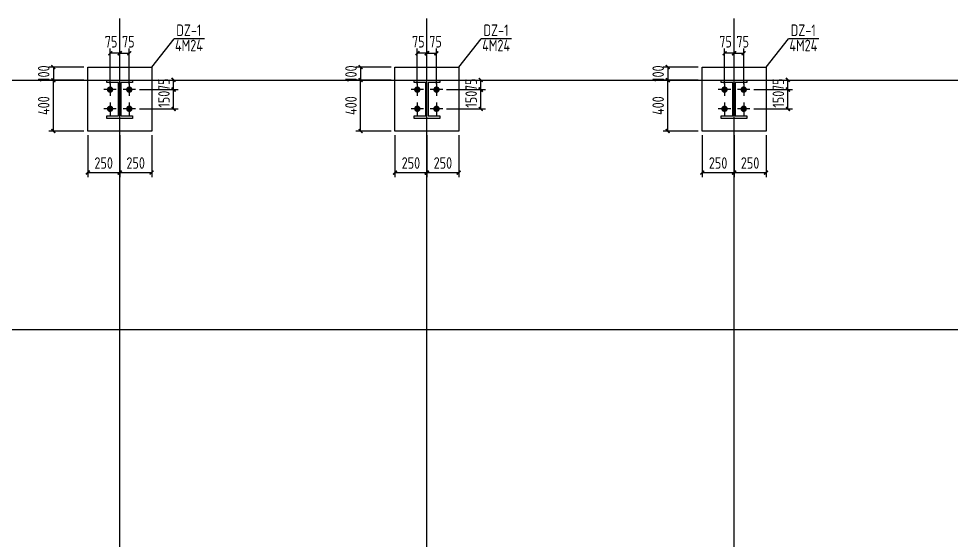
# Model space of a CAD drawing. Header units: millimetres. Extents: x 866561 to 876967, y 40200 to 44891.
# Drawn here: x 868667.5 to 868910.3, y 40542.6 to 40678.6 of the extents above; entities that cross this region are included whole.
import ezdxf

# ---------------------------------------------------------------- set-up
doc = ezdxf.new("R2010")
doc.units = ezdxf.units.MM
doc.header["$LTSCALE"] = 1000
doc.header["$MEASUREMENT"] = 0
doc.linetypes.add('DOTE', pattern=[2.42, 2, -0.2, 0.02, -0.2])
for name, color, linetype in [('DIM', 7, 'Continuous'), ('DOTE', 1, 'DOTE'), ('M_Prof', 2, 'Continuous'), ('柱集中标注', 2, 'Continuous'), ('标注', 7, 'Continuous'), ('檩条', 34, 'Continuous')]:
    doc.layers.add(name, color=color, linetype=linetype)
doc.styles.add('GBHZ', font='gbenor.shx', dxfattribs={"width": 0.9, "bigfont": 'gbcbig.shx'})
doc.dimstyles.new('Y30', dxfattribs={"dimscale": 0, "dimtxt": 3, "dimasz": 0.01, "dimexe": 1.2, "dimexo": 1, "dimgap": 1, "dimtad": 1, "dimdec": 0, "dimlfac": 30, "dimzin": 0, "dimdsep": 46, "dimtxsty": 'GBHZ', "dimblk1": 'DX', "dimblk2": 'DX', "dimsah": 1, "dimcen": 0.09, "dimdle": 1, "dimadec": 0, "dimazin": 0, "dimtfac": 1, "dimtdec": 0, "dimtix": 1, "dimtmove": 2, "dimatfit": 3, "dimldrblk": 'DX', "dimfxl": 0, "dimtolj": 1, "dimtzin": 0, "dimarcsym": 0})

# ---------------------------------------------------------------- blocks, each defined once
blk = doc.blocks.new('DX')
at = {"color": 0, "linetype": 'ByBlock', "const_width": 40}
blk.add_lwpolyline([(-54, -51), (46, 49)], dxfattribs=at)
blk = doc.blocks.new('*D300')
at = {"layer": 'Defpoints', "color": 0, "transparency": 16777216}
for p in [(868676.49, 40662.64), (868685.43, 40662.64), (868685.43, 40649.3)]:
    blk.add_point(p, dxfattribs=at)
at = {"layer": 'dim', "color": 0, "lineweight": -2, "transparency": 16777216}
for p, q in [((868684.43, 40662.64), (868675.29, 40662.64)), ((868676.49, 40649.31), (868676.49, 40662.63)), ((868684.43, 40649.3), (868675.29, 40649.3))]:
    blk.add_line(p, q, dxfattribs=at)
at = {"layer": 'dim', "color": 0, "lineweight": -2, "transparency": 16777216, "xscale": 0.01, "yscale": 0.01, "zscale": 0.01}
for p, rotation in [((868676.49, 40662.64), 90), ((868676.49, 40649.3), 270)]:
    blk.add_blockref('DX', p, dxfattribs=dict(at, rotation=rotation))
at = {"layer": 'dim', "color": 0, "transparency": 16777216, "insert": (868673.99, 40655.97), "char_height": 3, "attachment_point": 5, "rotation": 90, "style": 'GBHZ'}
blk.add_mtext('\\A1;400', dxfattribs=at)
blk = doc.blocks.new('*D301')
at = {"layer": 'Defpoints', "color": 0, "transparency": 16777216}
for p in [(868685.43, 40649.3), (868693.77, 40649.3), (868693.77, 40638.5)]:
    blk.add_point(p, dxfattribs=at)
at = {"layer": 'dim', "color": 0, "lineweight": -2, "transparency": 16777216}
for p, q in [((868685.43, 40648.3), (868685.43, 40637.3)), ((868693.77, 40648.3), (868693.77, 40637.3)), ((868685.44, 40638.5), (868693.76, 40638.5))]:
    blk.add_line(p, q, dxfattribs=at)
at = {"layer": 'dim', "color": 0, "lineweight": -2, "transparency": 16777216, "xscale": 0.01, "yscale": 0.01, "zscale": 0.01, "rotation": 180}
blk.add_blockref('DX', (868685.43, 40638.5), dxfattribs=at)
at = {"layer": 'dim', "color": 0, "lineweight": -2, "transparency": 16777216, "xscale": 0.01, "yscale": 0.01, "zscale": 0.01}
blk.add_blockref('DX', (868693.77, 40638.5), dxfattribs=at)
at = {"layer": 'dim', "color": 0, "transparency": 16777216, "insert": (868689.6, 40641), "char_height": 3, "attachment_point": 5, "style": 'GBHZ'}
blk.add_mtext('\\A1;250', dxfattribs=at)
blk = doc.blocks.new('*D302')
at = {"layer": 'Defpoints', "color": 0, "transparency": 16777216}
for p in [(868693.77, 40649.3), (868702.1, 40649.3), (868702.1, 40638.5)]:
    blk.add_point(p, dxfattribs=at)
at = {"layer": 'dim', "color": 0, "lineweight": -2, "transparency": 16777216}
for p, q in [((868693.77, 40648.3), (868693.77, 40637.3)), ((868702.1, 40648.3), (868702.1, 40637.3)), ((868693.78, 40638.5), (868702.09, 40638.5))]:
    blk.add_line(p, q, dxfattribs=at)
at = {"layer": 'dim', "color": 0, "lineweight": -2, "transparency": 16777216, "xscale": 0.01, "yscale": 0.01, "zscale": 0.01, "rotation": 180}
blk.add_blockref('DX', (868693.77, 40638.5), dxfattribs=at)
at = {"layer": 'dim', "color": 0, "lineweight": -2, "transparency": 16777216, "xscale": 0.01, "yscale": 0.01, "zscale": 0.01}
blk.add_blockref('DX', (868702.1, 40638.5), dxfattribs=at)
at = {"layer": 'dim', "color": 0, "transparency": 16777216, "insert": (868697.93, 40641), "char_height": 3, "attachment_point": 5, "style": 'GBHZ'}
blk.add_mtext('\\A1;250', dxfattribs=at)
blk = doc.blocks.new('*D303')
at = {"layer": 'Defpoints', "color": 0, "transparency": 16777216}
for p in [(868691.27, 40669.61), (868691.27, 40660.57), (868693.77, 40660.57)]:
    blk.add_point(p, dxfattribs=at)
at = {"layer": 'dim', "color": 0, "lineweight": -2, "transparency": 16777216}
for p, q in [((868691.27, 40661.57), (868691.27, 40670.81)), ((868693.77, 40661.57), (868693.77, 40670.81)), ((868693.76, 40669.61), (868691.28, 40669.61))]:
    blk.add_line(p, q, dxfattribs=at)
at = {"layer": 'dim', "color": 0, "lineweight": -2, "transparency": 16777216, "xscale": 0.01, "yscale": 0.01, "zscale": 0.01, "rotation": 180}
blk.add_blockref('DX', (868691.27, 40669.61), dxfattribs=at)
at = {"layer": 'dim', "color": 0, "lineweight": -2, "transparency": 16777216, "xscale": 0.01, "yscale": 0.01, "zscale": 0.01}
blk.add_blockref('DX', (868693.77, 40669.61), dxfattribs=at)
at = {"layer": 'dim', "color": 0, "transparency": 16777216, "insert": (868691.53, 40672.61), "char_height": 3, "attachment_point": 5, "style": 'GBHZ'}
blk.add_mtext('\\A1;75', dxfattribs=at)
blk = doc.blocks.new('*D304')
at = {"layer": 'Defpoints', "color": 0, "transparency": 16777216}
for p in [(868696.27, 40669.61), (868693.77, 40660.57), (868696.27, 40660.57)]:
    blk.add_point(p, dxfattribs=at)
at = {"layer": 'dim', "color": 0, "lineweight": -2, "transparency": 16777216}
for p, q in [((868693.77, 40661.57), (868693.77, 40670.81)), ((868696.27, 40661.57), (868696.27, 40670.81)), ((868693.78, 40669.61), (868696.26, 40669.61))]:
    blk.add_line(p, q, dxfattribs=at)
at = {"layer": 'dim', "color": 0, "lineweight": -2, "transparency": 16777216, "xscale": 0.01, "yscale": 0.01, "zscale": 0.01, "rotation": 180}
blk.add_blockref('DX', (868693.77, 40669.61), dxfattribs=at)
at = {"layer": 'dim', "color": 0, "lineweight": -2, "transparency": 16777216, "xscale": 0.01, "yscale": 0.01, "zscale": 0.01}
blk.add_blockref('DX', (868696.27, 40669.61), dxfattribs=at)
at = {"layer": 'dim', "color": 0, "transparency": 16777216, "insert": (868696.01, 40672.61), "char_height": 3, "attachment_point": 5, "style": 'GBHZ'}
blk.add_mtext('\\A1;75', dxfattribs=at)
blk = doc.blocks.new('*D305')
at = {"layer": 'Defpoints', "color": 0, "transparency": 16777216}
for p in [(868697.89, 40660.14), (868707.79, 40660.14), (868697.89, 40655.14)]:
    blk.add_point(p, dxfattribs=at)
at = {"layer": '标注', "color": 0, "lineweight": -2, "transparency": 16777216}
for p, q in [((868698.89, 40660.14), (868708.99, 40660.14)), ((868707.79, 40660.15), (868707.79, 40660.16)), ((868707.79, 40655.14), (868707.79, 40660.14)), ((868698.89, 40655.14), (868708.99, 40655.14)), ((868707.79, 40655.13), (868707.79, 40655.12))]:
    blk.add_line(p, q, dxfattribs=at)
at = {"layer": '标注', "color": 0, "lineweight": -2, "transparency": 16777216, "xscale": 0.01, "yscale": 0.01, "zscale": 0.01}
for p, rotation in [((868707.79, 40660.14), 270), ((868707.79, 40655.14), 90)]:
    blk.add_blockref('DX', p, dxfattribs=dict(at, rotation=rotation))
at = {"layer": '标注', "color": 0, "transparency": 16777216, "insert": (868705.29, 40657.64), "char_height": 3, "attachment_point": 5, "rotation": 90, "style": 'GBHZ'}
blk.add_mtext('\\A1;150', dxfattribs=at)
blk = doc.blocks.new('*D306')
at = {"layer": 'Defpoints', "color": 0, "transparency": 16777216}
for p in [(868697.89, 40662.64), (868707.79, 40662.64), (868697.89, 40660.14)]:
    blk.add_point(p, dxfattribs=at)
at = {"layer": '标注', "color": 0, "lineweight": -2, "transparency": 16777216}
for p, q in [((868698.89, 40662.64), (868708.99, 40662.64)), ((868707.79, 40662.65), (868707.79, 40662.66)), ((868707.79, 40660.14), (868707.79, 40662.64)), ((868698.89, 40660.14), (868708.99, 40660.14)), ((868707.79, 40660.13), (868707.79, 40660.12))]:
    blk.add_line(p, q, dxfattribs=at)
at = {"layer": '标注', "color": 0, "lineweight": -2, "transparency": 16777216, "xscale": 0.01, "yscale": 0.01, "zscale": 0.01}
for p, rotation in [((868707.79, 40662.64), 270), ((868707.79, 40660.14), 90)]:
    blk.add_blockref('DX', p, dxfattribs=dict(at, rotation=rotation))
at = {"layer": '标注', "color": 0, "transparency": 16777216, "insert": (868705.29, 40661.39), "char_height": 3, "attachment_point": 5, "rotation": 90, "style": 'GBHZ'}
blk.add_mtext('\\A1;75', dxfattribs=at)
blk = doc.blocks.new('*D310')
at = {"layer": 'Defpoints', "color": 0, "transparency": 16777216}
for p in [(868685.43, 40665.97), (868676.49, 40662.64), (868685.43, 40662.64)]:
    blk.add_point(p, dxfattribs=at)
at = {"layer": 'dim', "color": 0, "lineweight": -2, "transparency": 16777216}
for p, q in [((868684.43, 40665.97), (868675.29, 40665.97)), ((868676.49, 40665.98), (868676.49, 40665.99)), ((868676.49, 40665.97), (868676.49, 40662.64)), ((868684.43, 40662.64), (868675.29, 40662.64)), ((868676.49, 40662.63), (868676.49, 40662.62))]:
    blk.add_line(p, q, dxfattribs=at)
at = {"layer": 'dim', "color": 0, "lineweight": -2, "transparency": 16777216, "xscale": 0.01, "yscale": 0.01, "zscale": 0.01}
for p, rotation in [((868676.49, 40665.97), 270), ((868676.49, 40662.64), 90)]:
    blk.add_blockref('DX', p, dxfattribs=dict(at, rotation=rotation))
at = {"layer": 'dim', "color": 0, "transparency": 16777216, "insert": (868673.99, 40664.3), "char_height": 3, "attachment_point": 5, "rotation": 90, "style": 'GBHZ'}
blk.add_mtext('\\A1;100', dxfattribs=at)
blk = doc.blocks.new('*D313')
at = {"layer": 'Defpoints', "color": 0, "transparency": 16777216}
for p in [(868756.49, 40662.64), (868765.43, 40662.64), (868765.43, 40649.3)]:
    blk.add_point(p, dxfattribs=at)
at = {"layer": 'dim', "color": 0, "lineweight": -2, "transparency": 16777216}
for p, q in [((868764.43, 40662.64), (868755.29, 40662.64)), ((868756.49, 40649.31), (868756.49, 40662.63)), ((868764.43, 40649.3), (868755.29, 40649.3))]:
    blk.add_line(p, q, dxfattribs=at)
at = {"layer": 'dim', "color": 0, "lineweight": -2, "transparency": 16777216, "xscale": 0.01, "yscale": 0.01, "zscale": 0.01}
for p, rotation in [((868756.49, 40662.64), 90), ((868756.49, 40649.3), 270)]:
    blk.add_blockref('DX', p, dxfattribs=dict(at, rotation=rotation))
at = {"layer": 'dim', "color": 0, "transparency": 16777216, "insert": (868753.99, 40655.97), "char_height": 3, "attachment_point": 5, "rotation": 90, "style": 'GBHZ'}
blk.add_mtext('\\A1;400', dxfattribs=at)
blk = doc.blocks.new('*D314')
at = {"layer": 'Defpoints', "color": 0, "transparency": 16777216}
for p in [(868765.43, 40649.3), (868773.77, 40649.3), (868773.77, 40638.5)]:
    blk.add_point(p, dxfattribs=at)
at = {"layer": 'dim', "color": 0, "lineweight": -2, "transparency": 16777216}
for p, q in [((868765.43, 40648.3), (868765.43, 40637.3)), ((868773.77, 40648.3), (868773.77, 40637.3)), ((868765.44, 40638.5), (868773.76, 40638.5))]:
    blk.add_line(p, q, dxfattribs=at)
at = {"layer": 'dim', "color": 0, "lineweight": -2, "transparency": 16777216, "xscale": 0.01, "yscale": 0.01, "zscale": 0.01, "rotation": 180}
blk.add_blockref('DX', (868765.43, 40638.5), dxfattribs=at)
at = {"layer": 'dim', "color": 0, "lineweight": -2, "transparency": 16777216, "xscale": 0.01, "yscale": 0.01, "zscale": 0.01}
blk.add_blockref('DX', (868773.77, 40638.5), dxfattribs=at)
at = {"layer": 'dim', "color": 0, "transparency": 16777216, "insert": (868769.6, 40641), "char_height": 3, "attachment_point": 5, "style": 'GBHZ'}
blk.add_mtext('\\A1;250', dxfattribs=at)
blk = doc.blocks.new('*D315')
at = {"layer": 'Defpoints', "color": 0, "transparency": 16777216}
for p in [(868773.77, 40649.3), (868782.1, 40649.3), (868782.1, 40638.5)]:
    blk.add_point(p, dxfattribs=at)
at = {"layer": 'dim', "color": 0, "lineweight": -2, "transparency": 16777216}
for p, q in [((868773.77, 40648.3), (868773.77, 40637.3)), ((868782.1, 40648.3), (868782.1, 40637.3)), ((868773.78, 40638.5), (868782.09, 40638.5))]:
    blk.add_line(p, q, dxfattribs=at)
at = {"layer": 'dim', "color": 0, "lineweight": -2, "transparency": 16777216, "xscale": 0.01, "yscale": 0.01, "zscale": 0.01, "rotation": 180}
blk.add_blockref('DX', (868773.77, 40638.5), dxfattribs=at)
at = {"layer": 'dim', "color": 0, "lineweight": -2, "transparency": 16777216, "xscale": 0.01, "yscale": 0.01, "zscale": 0.01}
blk.add_blockref('DX', (868782.1, 40638.5), dxfattribs=at)
at = {"layer": 'dim', "color": 0, "transparency": 16777216, "insert": (868777.93, 40641), "char_height": 3, "attachment_point": 5, "style": 'GBHZ'}
blk.add_mtext('\\A1;250', dxfattribs=at)
blk = doc.blocks.new('*D316')
at = {"layer": 'Defpoints', "color": 0, "transparency": 16777216}
for p in [(868771.27, 40669.61), (868771.27, 40660.57), (868773.77, 40660.57)]:
    blk.add_point(p, dxfattribs=at)
at = {"layer": 'dim', "color": 0, "lineweight": -2, "transparency": 16777216}
for p, q in [((868771.27, 40661.57), (868771.27, 40670.81)), ((868773.77, 40661.57), (868773.77, 40670.81)), ((868773.76, 40669.61), (868771.28, 40669.61))]:
    blk.add_line(p, q, dxfattribs=at)
at = {"layer": 'dim', "color": 0, "lineweight": -2, "transparency": 16777216, "xscale": 0.01, "yscale": 0.01, "zscale": 0.01, "rotation": 180}
blk.add_blockref('DX', (868771.27, 40669.61), dxfattribs=at)
at = {"layer": 'dim', "color": 0, "lineweight": -2, "transparency": 16777216, "xscale": 0.01, "yscale": 0.01, "zscale": 0.01}
blk.add_blockref('DX', (868773.77, 40669.61), dxfattribs=at)
at = {"layer": 'dim', "color": 0, "transparency": 16777216, "insert": (868771.53, 40672.61), "char_height": 3, "attachment_point": 5, "style": 'GBHZ'}
blk.add_mtext('\\A1;75', dxfattribs=at)
blk = doc.blocks.new('*D317')
at = {"layer": 'Defpoints', "color": 0, "transparency": 16777216}
for p in [(868776.27, 40669.61), (868773.77, 40660.57), (868776.27, 40660.57)]:
    blk.add_point(p, dxfattribs=at)
at = {"layer": 'dim', "color": 0, "lineweight": -2, "transparency": 16777216}
for p, q in [((868773.77, 40661.57), (868773.77, 40670.81)), ((868776.27, 40661.57), (868776.27, 40670.81)), ((868773.78, 40669.61), (868776.26, 40669.61))]:
    blk.add_line(p, q, dxfattribs=at)
at = {"layer": 'dim', "color": 0, "lineweight": -2, "transparency": 16777216, "xscale": 0.01, "yscale": 0.01, "zscale": 0.01, "rotation": 180}
blk.add_blockref('DX', (868773.77, 40669.61), dxfattribs=at)
at = {"layer": 'dim', "color": 0, "lineweight": -2, "transparency": 16777216, "xscale": 0.01, "yscale": 0.01, "zscale": 0.01}
blk.add_blockref('DX', (868776.27, 40669.61), dxfattribs=at)
at = {"layer": 'dim', "color": 0, "transparency": 16777216, "insert": (868776.01, 40672.61), "char_height": 3, "attachment_point": 5, "style": 'GBHZ'}
blk.add_mtext('\\A1;75', dxfattribs=at)
blk = doc.blocks.new('*D318')
at = {"layer": 'Defpoints', "color": 0, "transparency": 16777216}
for p in [(868777.89, 40660.14), (868787.79, 40660.14), (868777.89, 40655.14)]:
    blk.add_point(p, dxfattribs=at)
at = {"layer": '标注', "color": 0, "lineweight": -2, "transparency": 16777216}
for p, q in [((868778.89, 40660.14), (868788.99, 40660.14)), ((868787.79, 40660.15), (868787.79, 40660.16)), ((868787.79, 40655.14), (868787.79, 40660.14)), ((868778.89, 40655.14), (868788.99, 40655.14)), ((868787.79, 40655.13), (868787.79, 40655.12))]:
    blk.add_line(p, q, dxfattribs=at)
at = {"layer": '标注', "color": 0, "lineweight": -2, "transparency": 16777216, "xscale": 0.01, "yscale": 0.01, "zscale": 0.01}
for p, rotation in [((868787.79, 40660.14), 270), ((868787.79, 40655.14), 90)]:
    blk.add_blockref('DX', p, dxfattribs=dict(at, rotation=rotation))
at = {"layer": '标注', "color": 0, "transparency": 16777216, "insert": (868785.29, 40657.64), "char_height": 3, "attachment_point": 5, "rotation": 90, "style": 'GBHZ'}
blk.add_mtext('\\A1;150', dxfattribs=at)
blk = doc.blocks.new('*D319')
at = {"layer": 'Defpoints', "color": 0, "transparency": 16777216}
for p in [(868777.89, 40662.64), (868787.79, 40662.64), (868777.89, 40660.14)]:
    blk.add_point(p, dxfattribs=at)
at = {"layer": '标注', "color": 0, "lineweight": -2, "transparency": 16777216}
for p, q in [((868778.89, 40662.64), (868788.99, 40662.64)), ((868787.79, 40662.65), (868787.79, 40662.66)), ((868787.79, 40660.14), (868787.79, 40662.64)), ((868778.89, 40660.14), (868788.99, 40660.14)), ((868787.79, 40660.13), (868787.79, 40660.12))]:
    blk.add_line(p, q, dxfattribs=at)
at = {"layer": '标注', "color": 0, "lineweight": -2, "transparency": 16777216, "xscale": 0.01, "yscale": 0.01, "zscale": 0.01}
for p, rotation in [((868787.79, 40662.64), 270), ((868787.79, 40660.14), 90)]:
    blk.add_blockref('DX', p, dxfattribs=dict(at, rotation=rotation))
at = {"layer": '标注', "color": 0, "transparency": 16777216, "insert": (868785.29, 40661.39), "char_height": 3, "attachment_point": 5, "rotation": 90, "style": 'GBHZ'}
blk.add_mtext('\\A1;75', dxfattribs=at)
blk = doc.blocks.new('*D311')
at = {"layer": 'Defpoints', "color": 0, "transparency": 16777216}
for p in [(868765.43, 40665.97), (868756.49, 40662.64), (868765.43, 40662.64)]:
    blk.add_point(p, dxfattribs=at)
at = {"layer": 'dim', "color": 0, "lineweight": -2, "transparency": 16777216}
for p, q in [((868764.43, 40665.97), (868755.29, 40665.97)), ((868756.49, 40665.98), (868756.49, 40665.99)), ((868756.49, 40665.97), (868756.49, 40662.64)), ((868764.43, 40662.64), (868755.29, 40662.64)), ((868756.49, 40662.63), (868756.49, 40662.62))]:
    blk.add_line(p, q, dxfattribs=at)
at = {"layer": 'dim', "color": 0, "lineweight": -2, "transparency": 16777216, "xscale": 0.01, "yscale": 0.01, "zscale": 0.01}
for p, rotation in [((868756.49, 40665.97), 270), ((868756.49, 40662.64), 90)]:
    blk.add_blockref('DX', p, dxfattribs=dict(at, rotation=rotation))
at = {"layer": 'dim', "color": 0, "transparency": 16777216, "insert": (868753.99, 40664.3), "char_height": 3, "attachment_point": 5, "rotation": 90, "style": 'GBHZ'}
blk.add_mtext('\\A1;100', dxfattribs=at)
blk = doc.blocks.new('*D329')
at = {"layer": 'Defpoints', "color": 0, "transparency": 16777216}
for p in [(868836.49, 40662.64), (868845.43, 40662.64), (868845.43, 40649.3)]:
    blk.add_point(p, dxfattribs=at)
at = {"layer": 'dim', "color": 0, "lineweight": -2, "transparency": 16777216}
for p, q in [((868844.43, 40662.64), (868835.29, 40662.64)), ((868836.49, 40649.31), (868836.49, 40662.63)), ((868844.43, 40649.3), (868835.29, 40649.3))]:
    blk.add_line(p, q, dxfattribs=at)
at = {"layer": 'dim', "color": 0, "lineweight": -2, "transparency": 16777216, "xscale": 0.01, "yscale": 0.01, "zscale": 0.01}
for p, rotation in [((868836.49, 40662.64), 90), ((868836.49, 40649.3), 270)]:
    blk.add_blockref('DX', p, dxfattribs=dict(at, rotation=rotation))
at = {"layer": 'dim', "color": 0, "transparency": 16777216, "insert": (868833.99, 40655.97), "char_height": 3, "attachment_point": 5, "rotation": 90, "style": 'GBHZ'}
blk.add_mtext('\\A1;400', dxfattribs=at)
blk = doc.blocks.new('*D330')
at = {"layer": 'Defpoints', "color": 0, "transparency": 16777216}
for p in [(868845.43, 40649.3), (868853.77, 40649.3), (868853.77, 40638.5)]:
    blk.add_point(p, dxfattribs=at)
at = {"layer": 'dim', "color": 0, "lineweight": -2, "transparency": 16777216}
for p, q in [((868845.43, 40648.3), (868845.43, 40637.3)), ((868853.77, 40648.3), (868853.77, 40637.3)), ((868845.44, 40638.5), (868853.76, 40638.5))]:
    blk.add_line(p, q, dxfattribs=at)
at = {"layer": 'dim', "color": 0, "lineweight": -2, "transparency": 16777216, "xscale": 0.01, "yscale": 0.01, "zscale": 0.01, "rotation": 180}
blk.add_blockref('DX', (868845.43, 40638.5), dxfattribs=at)
at = {"layer": 'dim', "color": 0, "lineweight": -2, "transparency": 16777216, "xscale": 0.01, "yscale": 0.01, "zscale": 0.01}
blk.add_blockref('DX', (868853.77, 40638.5), dxfattribs=at)
at = {"layer": 'dim', "color": 0, "transparency": 16777216, "insert": (868849.6, 40641), "char_height": 3, "attachment_point": 5, "style": 'GBHZ'}
blk.add_mtext('\\A1;250', dxfattribs=at)
blk = doc.blocks.new('*D331')
at = {"layer": 'Defpoints', "color": 0, "transparency": 16777216}
for p in [(868853.77, 40649.3), (868862.1, 40649.3), (868862.1, 40638.5)]:
    blk.add_point(p, dxfattribs=at)
at = {"layer": 'dim', "color": 0, "lineweight": -2, "transparency": 16777216}
for p, q in [((868853.77, 40648.3), (868853.77, 40637.3)), ((868862.1, 40648.3), (868862.1, 40637.3)), ((868853.78, 40638.5), (868862.09, 40638.5))]:
    blk.add_line(p, q, dxfattribs=at)
at = {"layer": 'dim', "color": 0, "lineweight": -2, "transparency": 16777216, "xscale": 0.01, "yscale": 0.01, "zscale": 0.01, "rotation": 180}
blk.add_blockref('DX', (868853.77, 40638.5), dxfattribs=at)
at = {"layer": 'dim', "color": 0, "lineweight": -2, "transparency": 16777216, "xscale": 0.01, "yscale": 0.01, "zscale": 0.01}
blk.add_blockref('DX', (868862.1, 40638.5), dxfattribs=at)
at = {"layer": 'dim', "color": 0, "transparency": 16777216, "insert": (868857.93, 40641), "char_height": 3, "attachment_point": 5, "style": 'GBHZ'}
blk.add_mtext('\\A1;250', dxfattribs=at)
blk = doc.blocks.new('*D332')
at = {"layer": 'Defpoints', "color": 0, "transparency": 16777216}
for p in [(868851.27, 40669.61), (868851.27, 40660.57), (868853.77, 40660.57)]:
    blk.add_point(p, dxfattribs=at)
at = {"layer": 'dim', "color": 0, "lineweight": -2, "transparency": 16777216}
for p, q in [((868851.27, 40661.57), (868851.27, 40670.81)), ((868853.77, 40661.57), (868853.77, 40670.81)), ((868853.76, 40669.61), (868851.28, 40669.61))]:
    blk.add_line(p, q, dxfattribs=at)
at = {"layer": 'dim', "color": 0, "lineweight": -2, "transparency": 16777216, "xscale": 0.01, "yscale": 0.01, "zscale": 0.01, "rotation": 180}
blk.add_blockref('DX', (868851.27, 40669.61), dxfattribs=at)
at = {"layer": 'dim', "color": 0, "lineweight": -2, "transparency": 16777216, "xscale": 0.01, "yscale": 0.01, "zscale": 0.01}
blk.add_blockref('DX', (868853.77, 40669.61), dxfattribs=at)
at = {"layer": 'dim', "color": 0, "transparency": 16777216, "insert": (868851.53, 40672.61), "char_height": 3, "attachment_point": 5, "style": 'GBHZ'}
blk.add_mtext('\\A1;75', dxfattribs=at)
blk = doc.blocks.new('*D333')
at = {"layer": 'Defpoints', "color": 0, "transparency": 16777216}
for p in [(868856.27, 40669.61), (868853.77, 40660.57), (868856.27, 40660.57)]:
    blk.add_point(p, dxfattribs=at)
at = {"layer": 'dim', "color": 0, "lineweight": -2, "transparency": 16777216}
for p, q in [((868853.77, 40661.57), (868853.77, 40670.81)), ((868856.27, 40661.57), (868856.27, 40670.81)), ((868853.78, 40669.61), (868856.26, 40669.61))]:
    blk.add_line(p, q, dxfattribs=at)
at = {"layer": 'dim', "color": 0, "lineweight": -2, "transparency": 16777216, "xscale": 0.01, "yscale": 0.01, "zscale": 0.01, "rotation": 180}
blk.add_blockref('DX', (868853.77, 40669.61), dxfattribs=at)
at = {"layer": 'dim', "color": 0, "lineweight": -2, "transparency": 16777216, "xscale": 0.01, "yscale": 0.01, "zscale": 0.01}
blk.add_blockref('DX', (868856.27, 40669.61), dxfattribs=at)
at = {"layer": 'dim', "color": 0, "transparency": 16777216, "insert": (868856.01, 40672.61), "char_height": 3, "attachment_point": 5, "style": 'GBHZ'}
blk.add_mtext('\\A1;75', dxfattribs=at)
blk = doc.blocks.new('*D334')
at = {"layer": 'Defpoints', "color": 0, "transparency": 16777216}
for p in [(868857.89, 40660.14), (868867.79, 40660.14), (868857.89, 40655.14)]:
    blk.add_point(p, dxfattribs=at)
at = {"layer": '标注', "color": 0, "lineweight": -2, "transparency": 16777216}
for p, q in [((868858.89, 40660.14), (868868.99, 40660.14)), ((868867.79, 40660.15), (868867.79, 40660.16)), ((868867.79, 40655.14), (868867.79, 40660.14)), ((868858.89, 40655.14), (868868.99, 40655.14)), ((868867.79, 40655.13), (868867.79, 40655.12))]:
    blk.add_line(p, q, dxfattribs=at)
at = {"layer": '标注', "color": 0, "lineweight": -2, "transparency": 16777216, "xscale": 0.01, "yscale": 0.01, "zscale": 0.01}
for p, rotation in [((868867.79, 40660.14), 270), ((868867.79, 40655.14), 90)]:
    blk.add_blockref('DX', p, dxfattribs=dict(at, rotation=rotation))
at = {"layer": '标注', "color": 0, "transparency": 16777216, "insert": (868865.29, 40657.64), "char_height": 3, "attachment_point": 5, "rotation": 90, "style": 'GBHZ'}
blk.add_mtext('\\A1;150', dxfattribs=at)
blk = doc.blocks.new('*D335')
at = {"layer": 'Defpoints', "color": 0, "transparency": 16777216}
for p in [(868857.89, 40662.64), (868867.79, 40662.64), (868857.89, 40660.14)]:
    blk.add_point(p, dxfattribs=at)
at = {"layer": '标注', "color": 0, "lineweight": -2, "transparency": 16777216}
for p, q in [((868858.89, 40662.64), (868868.99, 40662.64)), ((868867.79, 40662.65), (868867.79, 40662.66)), ((868867.79, 40660.14), (868867.79, 40662.64)), ((868858.89, 40660.14), (868868.99, 40660.14)), ((868867.79, 40660.13), (868867.79, 40660.12))]:
    blk.add_line(p, q, dxfattribs=at)
at = {"layer": '标注', "color": 0, "lineweight": -2, "transparency": 16777216, "xscale": 0.01, "yscale": 0.01, "zscale": 0.01}
for p, rotation in [((868867.79, 40662.64), 270), ((868867.79, 40660.14), 90)]:
    blk.add_blockref('DX', p, dxfattribs=dict(at, rotation=rotation))
at = {"layer": '标注', "color": 0, "transparency": 16777216, "insert": (868865.29, 40661.39), "char_height": 3, "attachment_point": 5, "rotation": 90, "style": 'GBHZ'}
blk.add_mtext('\\A1;75', dxfattribs=at)
blk = doc.blocks.new('*D327')
at = {"layer": 'Defpoints', "color": 0, "transparency": 16777216}
for p in [(868845.43, 40665.97), (868836.49, 40662.64), (868845.43, 40662.64)]:
    blk.add_point(p, dxfattribs=at)
at = {"layer": 'dim', "color": 0, "lineweight": -2, "transparency": 16777216}
for p, q in [((868844.43, 40665.97), (868835.29, 40665.97)), ((868836.49, 40665.98), (868836.49, 40665.99)), ((868836.49, 40665.97), (868836.49, 40662.64)), ((868844.43, 40662.64), (868835.29, 40662.64)), ((868836.49, 40662.63), (868836.49, 40662.62))]:
    blk.add_line(p, q, dxfattribs=at)
at = {"layer": 'dim', "color": 0, "lineweight": -2, "transparency": 16777216, "xscale": 0.01, "yscale": 0.01, "zscale": 0.01}
for p, rotation in [((868836.49, 40665.97), 270), ((868836.49, 40662.64), 90)]:
    blk.add_blockref('DX', p, dxfattribs=dict(at, rotation=rotation))
at = {"layer": 'dim', "color": 0, "transparency": 16777216, "insert": (868833.99, 40664.3), "char_height": 3, "attachment_point": 5, "rotation": 90, "style": 'GBHZ'}
blk.add_mtext('\\A1;100', dxfattribs=at)

msp = doc.modelspace()

# ---------------------------------------------------------------- linework, layer by layer
for p, q in [((868691.267, 40661.762), (868691.267, 40658.512)), ((868696.267, 40661.762), (868696.267, 40658.512)), ((868771.267, 40661.762), (868771.267, 40658.512)), ((868776.267, 40661.762), (868776.267, 40658.512)), ((868851.267, 40661.762), (868851.267, 40658.512)), ((868856.267, 40661.762), (868856.267, 40658.512)), ((868692.892, 40660.137), (868689.642, 40660.137)), ((868697.892, 40660.137), (868694.642, 40660.137)), ((868772.892, 40660.137), (868769.642, 40660.137)), ((868777.892, 40660.137), (868774.642, 40660.137)), ((868852.892, 40660.137), (868849.642, 40660.137)), ((868857.892, 40660.137), (868854.642, 40660.137)), ((868691.267, 40656.762), (868691.267, 40653.512)), ((868696.267, 40656.762), (868696.267, 40653.512)), ((868771.267, 40656.762), (868771.267, 40653.512)), ((868776.267, 40656.762), (868776.267, 40653.512)), ((868851.267, 40656.762), (868851.267, 40653.512)), ((868856.267, 40656.762), (868856.267, 40653.512)), ((868692.892, 40655.137), (868689.642, 40655.137)), ((868697.892, 40655.137), (868694.642, 40655.137)), ((868772.892, 40655.137), (868769.642, 40655.137)), ((868777.892, 40655.137), (868774.642, 40655.137)), ((868852.892, 40655.137), (868849.642, 40655.137)), ((868857.892, 40655.137), (868854.642, 40655.137))]:
    msp.add_line(p, q)
for points in [[(868702.1, 40665.97), (868702.1, 40649.304), (868685.434, 40649.304), (868685.434, 40665.97)], [(868782.1, 40665.97), (868782.1, 40649.304), (868765.434, 40649.304), (868765.434, 40665.97)], [(868862.1, 40665.97), (868862.1, 40649.304), (868845.434, 40649.304), (868845.434, 40665.97)]]:
    msp.add_lwpolyline(points, close=True)
at = {"layer": 'dim', "const_width": 0.833}
for points in [[(868690.85, 40660.137, -1), (868691.684, 40660.137, -1)], [(868695.85, 40660.137, -1), (868696.684, 40660.137, -1)], [(868770.85, 40660.137, -1), (868771.684, 40660.137, -1)], [(868775.85, 40660.137, -1), (868776.684, 40660.137, -1)], [(868850.85, 40660.137, -1), (868851.684, 40660.137, -1)], [(868855.85, 40660.137, -1), (868856.684, 40660.137, -1)], [(868690.85, 40655.137, -1), (868691.684, 40655.137, -1)], [(868695.85, 40655.137, -1), (868696.684, 40655.137, -1)], [(868770.85, 40655.137, -1), (868771.684, 40655.137, -1)], [(868775.85, 40655.137, -1), (868776.684, 40655.137, -1)], [(868850.85, 40655.137, -1), (868851.684, 40655.137, -1)], [(868855.85, 40655.137, -1), (868856.684, 40655.137, -1)]]:
    msp.add_lwpolyline(points, format="xyb", close=True, dxfattribs=at)
at = {"layer": 'DOTE', "linetype": 'DOTE'}
for p, q in [((868693.767, 40446.637), (868693.767, 40678.637)), ((868773.767, 40446.637), (868773.767, 40678.637)), ((868853.767, 40446.637), (868853.767, 40678.637)), ((868597.767, 40662.637), (869109.767, 40662.637)), ((868597.767, 40597.637), (869109.767, 40597.637))]:
    msp.add_line(p, q, dxfattribs=at)
at = {"layer": 'M_Prof'}
for points in [[(868690.434, 40662.637), (868697.1, 40662.637), (868697.1, 40661.97), (868694.067, 40661.97), (868694.067, 40653.304), (868697.1, 40653.304), (868697.1, 40652.637), (868690.434, 40652.637), (868690.434, 40653.304), (868693.467, 40653.304), (868693.467, 40661.97), (868690.434, 40661.97)], [(868770.434, 40662.637), (868777.1, 40662.637), (868777.1, 40661.97), (868774.067, 40661.97), (868774.067, 40653.304), (868777.1, 40653.304), (868777.1, 40652.637), (868770.434, 40652.637), (868770.434, 40653.304), (868773.467, 40653.304), (868773.467, 40661.97), (868770.434, 40661.97)], [(868850.434, 40662.637), (868857.1, 40662.637), (868857.1, 40661.97), (868854.067, 40661.97), (868854.067, 40653.304), (868857.1, 40653.304), (868857.1, 40652.637), (868850.434, 40652.637), (868850.434, 40653.304), (868853.467, 40653.304), (868853.467, 40661.97), (868850.434, 40661.97)]]:
    msp.add_lwpolyline(points, close=True, dxfattribs=at)
at = {"layer": '檩条'}
for p, q in [((868702.1, 40665.97), (868707.923, 40673.39)), ((868715.821, 40673.39), (868707.923, 40673.39)), ((868782.1, 40665.97), (868787.923, 40673.39)), ((868795.821, 40673.39), (868787.923, 40673.39)), ((868862.1, 40665.97), (868867.923, 40673.39)), ((868875.821, 40673.39), (868867.923, 40673.39))]:
    msp.add_line(p, q, dxfattribs=at)

# ---------------------------------------------------------------- texts
at = {"layer": '柱集中标注', "style": 'GBHZ', "width": 0.9}
for s, p in [('DZ-1', (868708.505, 40674.111)), ('DZ-1', (868788.505, 40674.111)), ('DZ-1', (868868.505, 40674.111)), ('4M24', (868708.164, 40670.139)), ('4M24', (868788.164, 40670.139)), ('4M24', (868868.164, 40670.139))]:
    msp.add_text(s, height=3, dxfattribs=at).set_placement(p)

# ---------------------------------------------------------------- dimensions: what is measured, and where the dimension line sits
at = {"layer": 'dim'}
for base, p1, p2, picture, middle in [((868691.267, 40669.615), (868693.767, 40660.571), (868691.267, 40660.571), '*D303', (868691.529, 40672.609)), ((868771.267, 40669.615), (868773.767, 40660.571), (868771.267, 40660.571), '*D316', (868771.529, 40672.609)), ((868851.267, 40669.615), (868853.767, 40660.571), (868851.267, 40660.571), '*D332', (868851.529, 40672.609))]:
    dim = msp.add_linear_dim(base=base, p1=p1, p2=p2, dimstyle='Y30', override={"dimscale": 1}, dxfattribs=at)
    dim.commit()
    dim.dimension.update_dxf_attribs({"geometry": picture, "text_midpoint": middle, "dimtype": 160})
for base, p1, p2, picture, middle in [((868696.267, 40669.615), (868693.767, 40660.571), (868696.267, 40660.571), '*D304', (868696.005, 40672.609)), ((868776.267, 40669.615), (868773.767, 40660.571), (868776.267, 40660.571), '*D317', (868776.005, 40672.609)), ((868856.267, 40669.615), (868853.767, 40660.571), (868856.267, 40660.571), '*D333', (868856.005, 40672.609))]:
    dim = msp.add_linear_dim(base=base, p1=p1, p2=p2, angle=180, dimstyle='Y30', override={"dimscale": 1}, dxfattribs=at)
    dim.commit()
    dim.dimension.update_dxf_attribs({"geometry": picture, "text_midpoint": middle, "dimtype": 160})
for base, p1, p2, angle, picture, middle in [((868676.488, 40662.637), (868685.434, 40665.97), (868685.434, 40662.637), 270, '*D310', (868673.988, 40664.304)), ((868756.488, 40662.637), (868765.434, 40665.97), (868765.434, 40662.637), 270, '*D311', (868753.988, 40664.304)), ((868836.488, 40662.637), (868845.434, 40665.97), (868845.434, 40662.637), 270, '*D327', (868833.988, 40664.304)), ((868676.488, 40662.637), (868685.434, 40649.304), (868685.434, 40662.637), 90, '*D300', (868673.988, 40655.97)), ((868756.488, 40662.637), (868765.434, 40649.304), (868765.434, 40662.637), 90, '*D313', (868753.988, 40655.97)), ((868836.488, 40662.637), (868845.434, 40649.304), (868845.434, 40662.637), 90, '*D329', (868833.988, 40655.97))]:
    dim = msp.add_linear_dim(base=base, p1=p1, p2=p2, angle=angle, dimstyle='Y30', override={"dimscale": 1}, dxfattribs=at)
    dim.commit()
    dim.dimension.update_dxf_attribs({"geometry": picture, "text_midpoint": middle})
for base, p1, p2, picture, middle in [((868693.767, 40638.496), (868685.434, 40649.304), (868693.767, 40649.304), '*D301', (868689.6, 40640.996)), ((868702.1, 40638.496), (868693.767, 40649.304), (868702.1, 40649.304), '*D302', (868697.934, 40640.996)), ((868773.767, 40638.496), (868765.434, 40649.304), (868773.767, 40649.304), '*D314', (868769.6, 40640.996)), ((868782.1, 40638.496), (868773.767, 40649.304), (868782.1, 40649.304), '*D315', (868777.934, 40640.996)), ((868853.767, 40638.496), (868845.434, 40649.304), (868853.767, 40649.304), '*D330', (868849.6, 40640.996)), ((868862.1, 40638.496), (868853.767, 40649.304), (868862.1, 40649.304), '*D331', (868857.934, 40640.996))]:
    dim = msp.add_linear_dim(base=base, p1=p1, p2=p2, dimstyle='Y30', override={"dimscale": 1}, dxfattribs=at)
    dim.commit()
    dim.dimension.update_dxf_attribs({"geometry": picture, "text_midpoint": middle})
at = {"layer": '标注'}
for base, p1, p2, picture, middle in [((868707.795, 40662.637), (868697.892, 40660.137), (868697.892, 40662.637), '*D306', (868705.295, 40661.387)), ((868787.795, 40662.637), (868777.892, 40660.137), (868777.892, 40662.637), '*D319', (868785.295, 40661.387)), ((868867.795, 40662.637), (868857.892, 40660.137), (868857.892, 40662.637), '*D335', (868865.295, 40661.387)), ((868707.795, 40660.137), (868697.892, 40655.137), (868697.892, 40660.137), '*D305', (868705.295, 40657.637)), ((868787.795, 40660.137), (868777.892, 40655.137), (868777.892, 40660.137), '*D318', (868785.295, 40657.637)), ((868867.795, 40660.137), (868857.892, 40655.137), (868857.892, 40660.137), '*D334', (868865.295, 40657.637))]:
    dim = msp.add_linear_dim(base=base, p1=p1, p2=p2, angle=270, dimstyle='Y30', override={"dimscale": 1}, dxfattribs=at)
    dim.commit()
    dim.dimension.update_dxf_attribs({"geometry": picture, "text_midpoint": middle})

doc.saveas('drawing.dxf')
